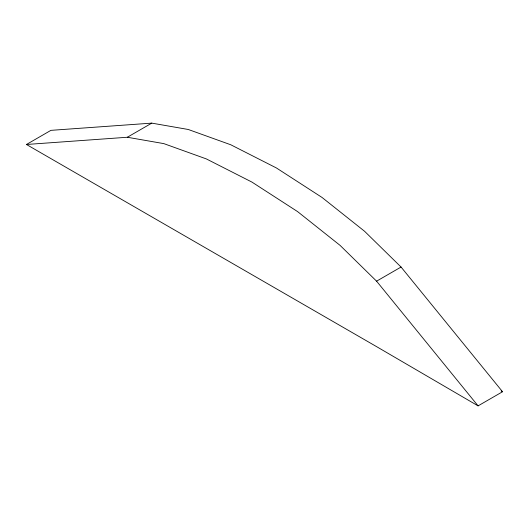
<?xml version="1.0" encoding="UTF-8"?>
<svg xmlns="http://www.w3.org/2000/svg" width="529" height="529" viewBox="0 0 529 529"><rect width="100%" height="100%" fill="white"/><g stroke="black" fill="none" stroke-linecap="round" stroke-linejoin="round"><path stroke-width="0.79" d="M26.45 144.483L50.923 130.352L151.783 123.125L188.284 129.486L230.796 144.781L276.416 167.964L322.042 197.462L364.547 231.252L401.055 267.039L502.55 391.744L478.077 405.875L376.582 346.634L26.45 144.483L127.31 137.256L163.818 143.617L206.33 158.912L251.949 182.095L297.569 211.587L340.081 245.383L376.582 281.17L478.077 405.875M127.31 137.256L151.783 123.125M376.582 281.17L401.055 267.039M501.128 390.918L502.55 391.744"/></g></svg>
